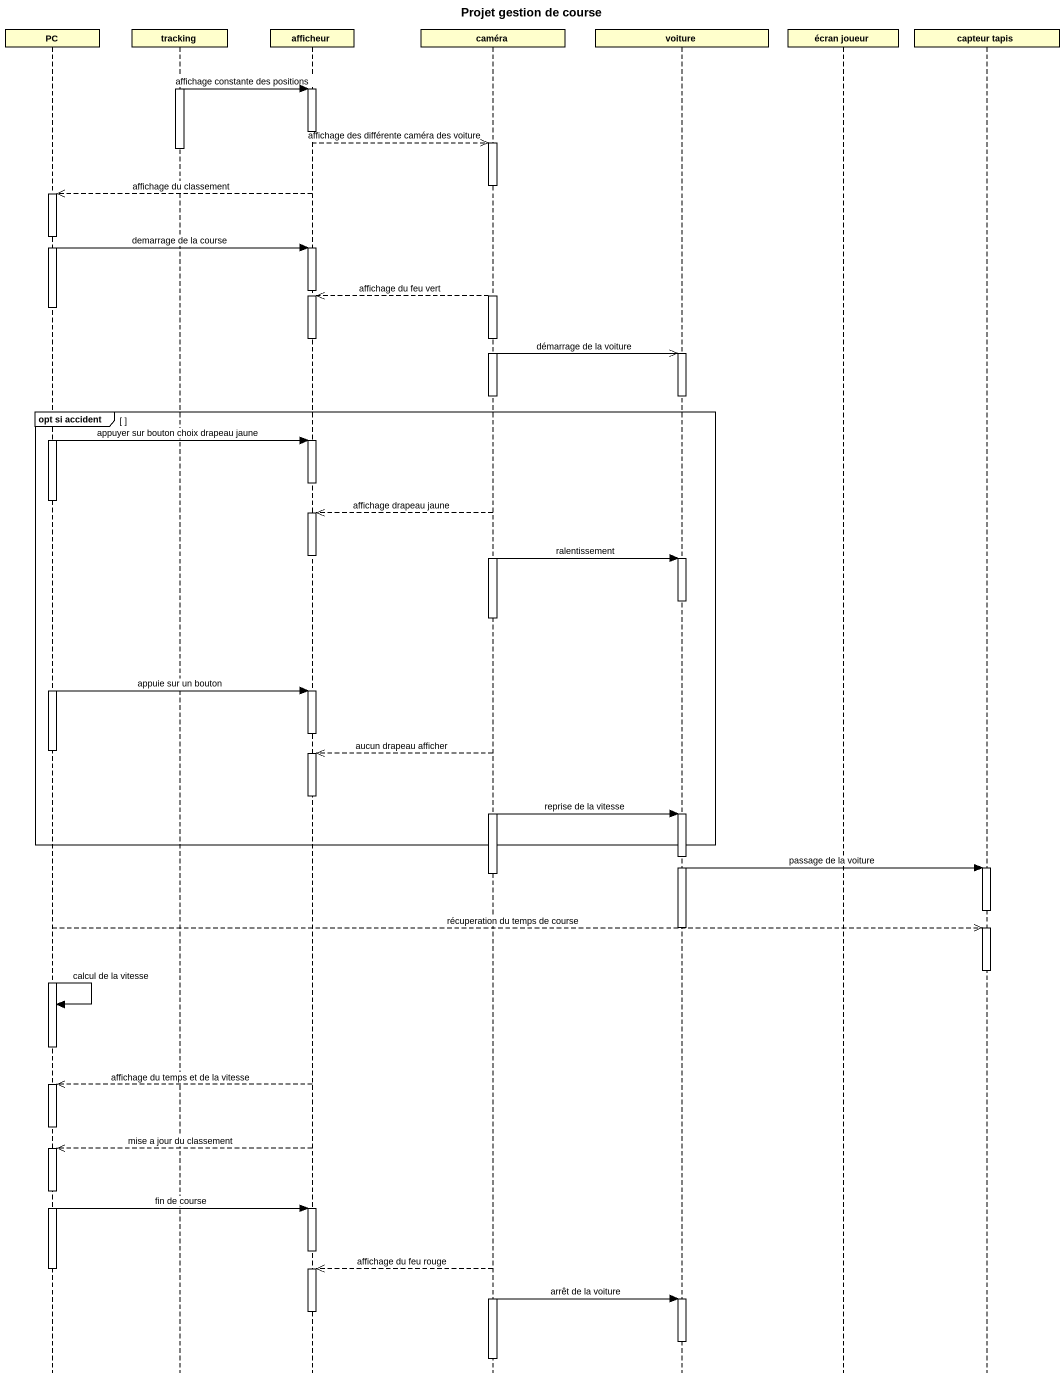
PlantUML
@startuml
title Projet gestion de course
hide footbox
participant PC
participant tracking
participant afficheur
participant caméra
participant voiture
participant "écran joueur" as écran_joueur
participant "capteur tapis" as capteur_tapis

activate tracking
tracking -> afficheur : affichage constante des positions
activate afficheur
deactivate afficheur
afficheur -->> caméra : affichage des différente caméra des voiture
activate caméra
deactivate tracking
deactivate caméra
afficheur -->> PC : affichage du classement
activate PC
PC -> afficheur : demarrage de la course
activate afficheur
deactivate afficheur
activate caméra
caméra -->> afficheur : affichage du feu vert
activate afficheur
deactivate PC
deactivate afficheur
caméra ->> voiture : démarrage de la voiture
activate voiture
deactivate voiture
deactivate caméra
group opt si accident [ ]
  activate PC
  PC -> afficheur : appuyer sur bouton choix drapeau jaune
  activate afficheur
  deactivate afficheur
  deactivate PC
  caméra -->> afficheur : affichage drapeau jaune
  activate afficheur
  deactivate afficheur
  activate caméra
  caméra -> voiture : ralentissement
  activate voiture
  deactivate voiture
  deactivate caméra
  activate PC
  PC -> afficheur : appuie sur un bouton
  activate afficheur
  deactivate afficheur
  deactivate PC
  caméra -->> afficheur : aucun drapeau afficher
  activate afficheur
  deactivate afficheur
  activate caméra
  caméra -> voiture : reprise de la vitesse
  activate voiture
end
voiture -> capteur_tapis : passage de la voiture
activate capteur_tapis
deactivate caméra
deactivate capteur_tapis
PC -->> capteur_tapis : récuperation du temps de course
deactivate voiture
activate capteur_tapis
deactivate capteur_tapis
activate PC
PC -> PC : calcul de la vitesse
deactivate PC
afficheur -->> PC : affichage du temps et de la vitesse
activate PC
deactivate PC
afficheur -->> PC : mise a jour du classement
activate PC
PC -> afficheur : fin de course
activate afficheur
deactivate afficheur
caméra -->> afficheur : affichage du feu rouge
deactivate PC
activate afficheur
activate caméra
caméra -> voiture : arrêt de la voiture
activate voiture
deactivate afficheur
deactivate voiture
deactivate caméra
@enduml
